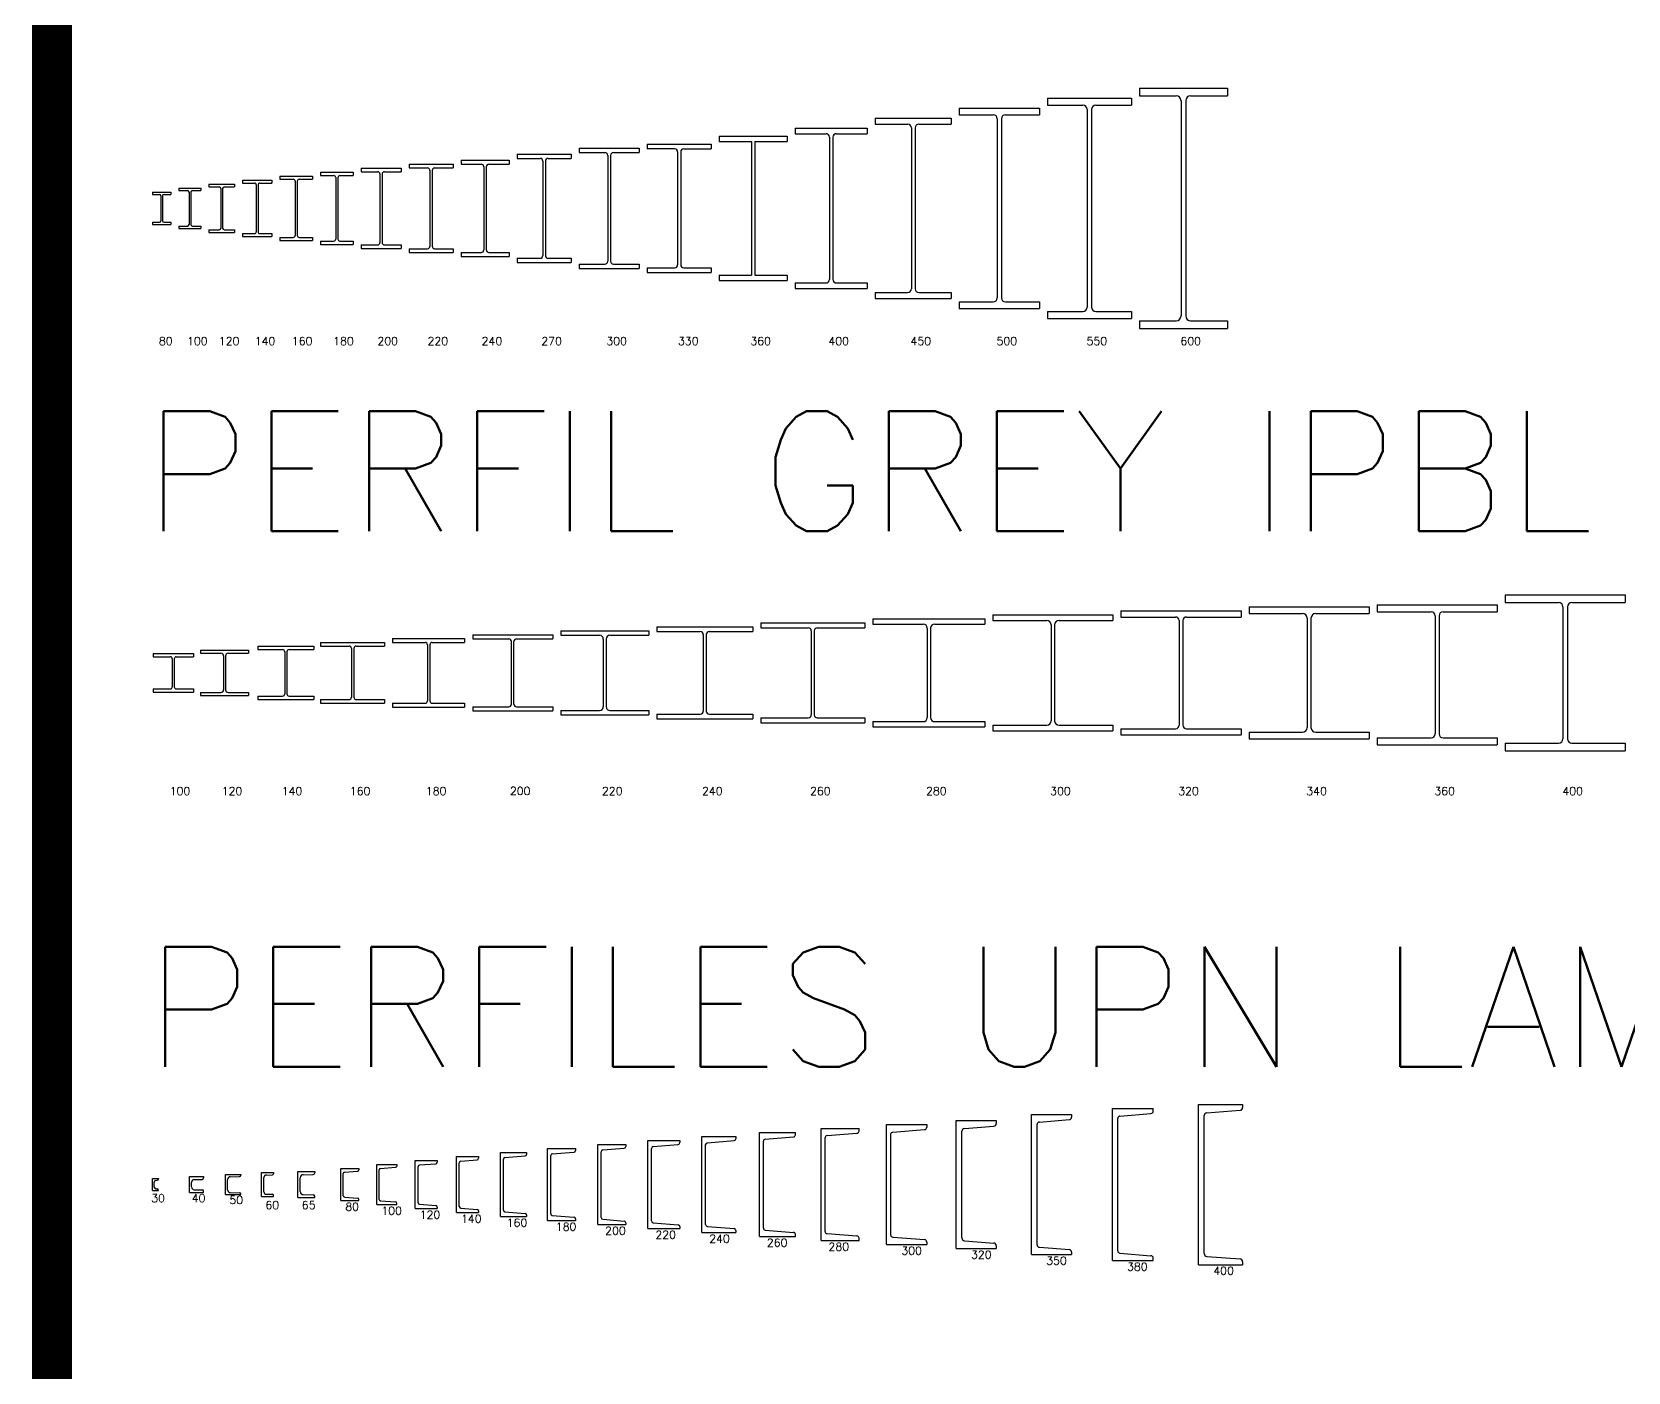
# Model space of a CAD drawing. Header units: metres. Extents: x 177 to 477, y -228 to -48.
# Drawn here: x 449.461 to 453.449, y -64.402 to -61.053 of the extents above; entities that cross this region are included whole.
import ezdxf

# ---------------------------------------------------------------- set-up
doc = ezdxf.new("R2010")
doc.units = ezdxf.units.M
doc.linetypes.add('HIDDEN2', pattern=[0.1875, 0.125, -0.0625])
doc.layers.add('ES-Perfil 01', color=3, linetype='Continuous')
doc.layers.add('LEYENDAS', color=160, linetype='Continuous')
doc.styles.get("Standard").update_dxf_attribs({"font": 'romans.shx'})

# ---------------------------------------------------------------- blocks, each defined once
blk = doc.blocks.new('UPN80')
at = {"layer": 'ES-Perfil 01'}
for p, q in [((0, 0), (0, 0.08)), ((0, 0.08), (0.045, 0.08)), ((0.045, 0.08), (0.045, 0.0767)), ((0.006, 0.0122), (0.006, 0.0678)), ((0.0089, 0.0709), (0.0421, 0.0736)), ((0, 0), (0.045, 0)), ((0.0089, 0.0091), (0.0421, 0.0064)), ((0.045, 0), (0.045, 0.0033))]:
    blk.add_line(p, q, dxfattribs=at)
for centre, start, end in [((0.0091, 0.0678), 94.5739, 180), ((0.0419, 0.0767), 274.5739, 0), ((0.0091, 0.0122), 180, 265.4261), ((0.0419, 0.0033), 0, 85.4261)]:
    blk.add_arc(centre, 0.0031, start, end, dxfattribs=at)
blk = doc.blocks.new('UPN100')
at = {"layer": 'ES-Perfil 01'}
for p, q in [((-0.025, 0), (-0.025, 0.1)), ((-0.025, 0.1), (0.025, 0.1)), ((-0.019, 0.013), (-0.019, 0.087)), ((-0.016, 0.0902), (0.022, 0.0933)), ((0.025, 0.1), (0.025, 0.0965)), ((-0.025, 0), (0.025, 0)), ((-0.016, 0.0098), (0.022, 0.0067)), ((0.025, 0), (0.025, 0.0035))]:
    blk.add_line(p, q, dxfattribs=at)
for centre, start, end in [((-0.0158, 0.087), 94.5739, 180), ((0.0218, 0.0965), 274.5739, 0), ((-0.0158, 0.013), 180, 265.4261), ((0.0218, 0.0035), 0, 85.4261)]:
    blk.add_arc(centre, 0.00325, start, end, dxfattribs=at)
blk = doc.blocks.new('UPN120')
at = {"layer": 'ES-Perfil 01'}
for p, q in [((-0.0275, 0), (-0.0275, 0.12)), ((-0.0275, 0.12), (0.0275, 0.12)), ((0.0275, 0.12), (0.0275, 0.116)), ((-0.0205, 0.0146), (-0.0205, 0.1054)), ((-0.0171, 0.1091), (0.0241, 0.1124)), ((-0.0275, 0), (0.0275, 0)), ((-0.0171, 0.0109), (0.0241, 0.0076)), ((0.0275, 0.004), (0.0275, 0))]:
    blk.add_line(p, q, dxfattribs=at)
for centre, start, end in [((-0.0168, 0.1054), 94.5739, 180), ((0.0238, 0.116), 274.5739, 360), ((-0.0168, 0.0146), 180, 265.4261), ((0.0238, 0.004), 0, 85.4261)]:
    blk.add_arc(centre, 0.00367, start, end, dxfattribs=at)
blk = doc.blocks.new('UPN140')
at = {"layer": 'ES-Perfil 01'}
for p, q in [((-0.0275, 0), (-0.0275, 0.14)), ((-0.0275, 0.14), (0.0275, 0.14)), ((-0.0205, 0.0152), (-0.0205, 0.1248)), ((-0.0169, 0.1286), (0.0239, 0.1319)), ((0.0275, 0.14), (0.0275, 0.1358)), ((-0.0275, 0), (0.0275, 0)), ((-0.0169, 0.0114), (0.0239, 0.0081)), ((0.0275, 0.0042), (0.0275, 0))]:
    blk.add_line(p, q, dxfattribs=at)
for centre, start, end in [((-0.0166, 0.1248), 94.5739, 180), ((0.0236, 0.1358), 274.5739, 360), ((-0.0166, 0.0152), 180, 265.4261), ((0.0236, 0.0042), 0, 85.4261)]:
    blk.add_arc(centre, 0.0039, start, end, dxfattribs=at)
blk = doc.blocks.new('UPN160')
at = {"layer": 'ES-Perfil 01'}
for p, q in [((-0.0325, 0), (-0.0325, 0.16)), ((-0.0325, 0.16), (0.0325, 0.16)), ((0.0325, 0.16), (0.0325, 0.1557)), ((-0.025, 0.0162), (-0.025, 0.1438)), ((-0.0213, 0.1478), (0.0288, 0.1518)), ((-0.0325, 0), (0.0325, 0)), ((-0.0213, 0.0122), (0.0288, 0.0082)), ((0.0325, 0.0043), (0.0325, 0))]:
    blk.add_line(p, q, dxfattribs=at)
for centre, start, end in [((-0.021, 0.1438), 94.5739, 180), ((0.0285, 0.1557), 274.5739, 0), ((-0.021, 0.0162), 180, 265.4261), ((0.0285, 0.0043), 0, 85.4261)]:
    blk.add_arc(centre, 0.00397, start, end, dxfattribs=at)
blk = doc.blocks.new('UPN180')
at = {"layer": 'ES-Perfil 01'}
for p, q in [((0, 0), (0, 0.18)), ((0, 0.18), (0.07, 0.18)), ((0.008, 0.017), (0.008, 0.163)), ((0.0118, 0.1671), (0.0662, 0.1715)), ((0.07, 0.18), (0.07, 0.1756)), ((0, 0), (0.07, 0)), ((0.0118, 0.0129), (0.0662, 0.0085)), ((0.07, 0.0044), (0.07, 0))]:
    blk.add_line(p, q, dxfattribs=at)
for centre, start, end in [((0.0121, 0.163), 94.5739, 180), ((0.0659, 0.1756), 274.5739, 0), ((0.0121, 0.017), 180, 265.4261), ((0.0659, 0.0044), 0, 85.4261)]:
    blk.add_arc(centre, 0.00412, start, end, dxfattribs=at)
blk = doc.blocks.new('UPN200')
at = {"layer": 'ES-Perfil 01'}
for p, q in [((-0.035, 0), (-0.035, 0.2)), ((-0.035, 0.2), (0.035, 0.2)), ((0.035, 0.2), (0.035, 0.1953)), ((-0.0265, 0.0177), (-0.0265, 0.1823)), ((-0.0225, 0.1867), (0.031, 0.1909)), ((-0.035, 0), (0.035, 0)), ((-0.0225, 0.0133), (0.031, 0.0091)), ((0.035, 0.0047), (0.035, 0))]:
    blk.add_line(p, q, dxfattribs=at)
for centre, start, end in [((-0.0221, 0.1823), 94.5739, 180), ((0.0306, 0.1953), 274.5739, 360), ((-0.0221, 0.0177), 180, 265.4261), ((0.0306, 0.0047), 0, 85.4261)]:
    blk.add_arc(centre, 0.00437, start, end, dxfattribs=at)
blk = doc.blocks.new('UPN220')
at = {"layer": 'ES-Perfil 01'}
for p, q in [((-0.04, 0), (-0.04, 0.22)), ((-0.04, 0.22), (0.04, 0.22)), ((-0.031, 0.0193), (-0.031, 0.2007)), ((-0.0267, 0.2053), (0.0357, 0.2103)), ((0.04, 0.22), (0.04, 0.215)), ((-0.04, 0), (0.04, 0)), ((-0.0267, 0.0147), (0.0357, 0.0097)), ((0.04, 0.005), (0.04, 0))]:
    blk.add_line(p, q, dxfattribs=at)
for centre, start, end in [((-0.0263, 0.2007), 94.5739, 180), ((0.0353, 0.215), 274.5739, 0), ((-0.0263, 0.0193), 180, 265.4261), ((0.0353, 0.005), 0, 85.4261)]:
    blk.add_arc(centre, 0.00467, start, end, dxfattribs=at)
blk = doc.blocks.new('UPN240')
at = {"layer": 'ES-Perfil 01', "color": 5}
for p, q in [((-0.0425, 0), (-0.0425, 0.24)), ((-0.0425, 0.24), (0.0425, 0.24)), ((0.0425, 0.24), (0.0425, 0.2348)), ((-0.033, 0.0201), (-0.033, 0.2199)), ((-0.0286, 0.2247), (0.0381, 0.23)), ((-0.0425, 0), (0.0425, 0)), ((-0.0286, 0.0153), (0.0381, 0.01)), ((0.0425, 0.0052), (0.0425, 0))]:
    blk.add_line(p, q, dxfattribs=at)
for centre, start, end in [((-0.0282, 0.2199), 94.5739, 180), ((0.0377, 0.2348), 274.5739, 0), ((-0.0282, 0.0201), 180, 265.4261), ((0.0377, 0.0052), 0, 85.4261)]:
    blk.add_arc(centre, 0.00482, start, end, dxfattribs=at)
blk = doc.blocks.new('UPN260')
at = {"layer": 'ES-Perfil 01'}
for p, q in [((-0.045, 0), (-0.045, 0.26)), ((-0.045, 0.26), (0.045, 0.26)), ((-0.0302, 0.2435), (0.0402, 0.2492)), ((0.045, 0.2544), (0.045, 0.26)), ((-0.035, 0.0217), (-0.035, 0.2383)), ((-0.045, 0), (0.045, 0)), ((-0.0302, 0.0165), (0.0402, 0.0108)), ((0.045, 0), (0.045, 0.0056))]:
    blk.add_line(p, q, dxfattribs=at)
for centre, start, end in [((-0.0298, 0.2383), 94.5739, 180), ((0.0398, 0.2544), 274.5739, 360), ((-0.0298, 0.0217), 180, 265.4261), ((0.0398, 0.0056), 0, 85.4261)]:
    blk.add_arc(centre, 0.00522, start, end, dxfattribs=at)
blk = doc.blocks.new('UPN280')
at = {"layer": 'ES-Perfil 01'}
for p, q in [((-0.0475, 0), (-0.0475, 0.28)), ((-0.0475, 0.28), (0.0475, 0.28)), ((0.0475, 0.2739), (0.0475, 0.28)), ((-0.0375, 0.0232), (-0.0375, 0.2568)), ((-0.0323, 0.2624), (0.0423, 0.2683)), ((-0.0475, 0), (0.0475, 0)), ((-0.0323, 0.0176), (0.0423, 0.0117)), ((0.0475, 0), (0.0475, 0.0061))]:
    blk.add_line(p, q, dxfattribs=at)
for centre, start, end in [((-0.0319, 0.2568), 94.5739, 180), ((0.0419, 0.2739), 274.5739, 0), ((-0.0319, 0.0232), 180, 265.4261), ((0.0419, 0.0061), 360, 85.4261)]:
    blk.add_arc(centre, 0.00562, start, end, dxfattribs=at)
blk = doc.blocks.new('UPN300')
at = {"layer": 'ES-Perfil 01'}
for p, q in [((-0.05, 0), (-0.05, 0.3)), ((-0.05, 0.3), (0.05, 0.3)), ((-0.0345, 0.2812), (0.0445, 0.2875)), ((0.05, 0.3), (0.05, 0.2935)), ((-0.04, 0.0248), (-0.04, 0.2752)), ((-0.05, 0), (0.05, 0)), ((-0.0345, 0.0188), (0.0445, 0.0125)), ((0.05, 0.0065), (0.05, 0))]:
    blk.add_line(p, q, dxfattribs=at)
for centre, start, end in [((-0.034, 0.2752), 94.5739, 180), ((0.044, 0.2935), 274.5739, 0), ((-0.034, 0.0248), 180, 265.4261), ((0.044, 0.0065), 360, 85.4261)]:
    blk.add_arc(centre, 0.00603, start, end, dxfattribs=at)
blk = doc.blocks.new('UPN320')
at = {"layer": 'ES-Perfil 01'}
for p, q in [((-0.05, 0), (-0.05, 0.32)), ((-0.05, 0.32), (0.05, 0.32)), ((0.05, 0.32), (0.05, 0.3127)), ((-0.036, 0.0267), (-0.036, 0.2933)), ((-0.0298, 0.3001), (0.0438, 0.3059)), ((-0.05, 0), (0.05, 0)), ((-0.0298, 0.0199), (0.0438, 0.0141)), ((0.05, 0.0073), (0.05, 0))]:
    blk.add_line(p, q, dxfattribs=at)
for centre, start, end in [((-0.0292, 0.2933), 94.5739, 180), ((0.0432, 0.3127), 274.5739, 0), ((-0.0292, 0.0267), 180, 265.4261), ((0.0432, 0.0073), 0, 85.4261)]:
    blk.add_arc(centre, 0.00678, start, end, dxfattribs=at)
blk = doc.blocks.new('UPN350')
at = {"layer": 'ES-Perfil 01'}
for p, q in [((-0.05, 0), (-0.05, 0.35)), ((-0.05, 0.35), (0.05, 0.35)), ((-0.036, 0.0245), (-0.036, 0.3255)), ((-0.0305, 0.3315), (0.0445, 0.3375)), ((0.05, 0.35), (0.05, 0.3435)), ((-0.05, 0), (0.05, 0)), ((-0.0305, 0.0185), (0.0445, 0.0125)), ((0.05, 0.0065), (0.05, 0))]:
    blk.add_line(p, q, dxfattribs=at)
for centre, start, end in [((-0.03, 0.3255), 94.5739, 180), ((0.044, 0.3435), 274.5739, 360), ((-0.03, 0.0245), 180, 265.4261), ((0.044, 0.0065), 0, 85.4261)]:
    blk.add_arc(centre, 0.00603, start, end, dxfattribs=at)
blk = doc.blocks.new('UPN380')
at = {"layer": 'ES-Perfil 01'}
for p, q in [((-0.051, 0), (-0.051, 0.38)), ((-0.051, 0.38), (0.051, 0.38)), ((-0.032, 0.3614), (0.0455, 0.3676)), ((0.051, 0.3736), (0.051, 0.38)), ((-0.0375, 0.0246), (-0.0375, 0.3554)), ((-0.051, 0), (0.051, 0)), ((-0.032, 0.0186), (0.0455, 0.0124)), ((0.051, 0), (0.051, 0.0064))]:
    blk.add_line(p, q, dxfattribs=at)
for centre, start, end in [((-0.0315, 0.3554), 94.5739, 180), ((0.045, 0.3736), 274.5739, 360), ((-0.0315, 0.0246), 180, 265.4261), ((0.045, 0.0064), 0, 85.4261)]:
    blk.add_arc(centre, 0.00599, start, end, dxfattribs=at)
blk = doc.blocks.new('IPE80')
at = {"layer": 'ES-Perfil 01'}
for p, q in [((-0.023, 0.08), (0.023, 0.08)), ((-0.023, 0.08), (-0.023, 0.0748)), ((0.023, 0.08), (0.023, 0.0748)), ((-0.023, 0.0748), (-0.0057, 0.0748)), ((-0.0019, 0.071), (-0.0019, 0.009)), ((0.0019, 0.071), (0.0019, 0.009)), ((0.0057, 0.0748), (0.023, 0.0748)), ((-0.023, 0.0052), (-0.0057, 0.0052)), ((-0.023, 0.0052), (-0.023, 0)), ((-0.023, 0), (0.023, 0)), ((0.0057, 0.0052), (0.023, 0.0052)), ((0.023, 0.0052), (0.023, 0))]:
    blk.add_line(p, q, dxfattribs=at)
for centre, start, end in [((-0.0057, 0.071), 0, 90), ((0.0057, 0.071), 90, 180), ((-0.0057, 0.009), 270, 0), ((0.0057, 0.009), 180, 270)]:
    blk.add_arc(centre, 0.0038, start, end, dxfattribs=at)
blk = doc.blocks.new('IPE100')
at = {"layer": 'ES-Perfil 01'}
for p, q in [((-0.0275, 0.1), (0.0275, 0.1)), ((-0.0275, 0.1), (-0.0275, 0.0943)), ((-0.0275, 0.0943), (-0.00615, 0.0943)), ((-0.00205, 0.0902), (-0.00205, 0.0098)), ((0.00205, 0.0902), (0.00205, 0.0098)), ((0.00615, 0.0943), (0.0275, 0.0943)), ((0.0275, 0.1), (0.0275, 0.0943)), ((-0.0275, 0.0057), (-0.00615, 0.0057)), ((-0.0275, 0.0057), (-0.0275, 0)), ((-0.0275, 0), (0.0275, 0)), ((0.00615, 0.0057), (0.0275, 0.0057)), ((0.0275, 0.0057), (0.0275, 0))]:
    blk.add_line(p, q, dxfattribs=at)
for centre, start, end in [((-0.00615, 0.0902), 0, 90), ((0.00615, 0.0902), 90, 180), ((-0.00615, 0.0098), 270, 0), ((0.00615, 0.0098), 180, 270)]:
    blk.add_arc(centre, 0.0041, start, end, dxfattribs=at)
blk = doc.blocks.new('IPE120')
at = {"layer": 'ES-Perfil 01'}
for p, q in [((-0.032, 0.12), (0.032, 0.12)), ((-0.032, 0.12), (-0.032, 0.1137)), ((0.032, 0.12), (0.032, 0.1137)), ((-0.032, 0.1137), (-0.0066, 0.1137)), ((-0.0022, 0.1093), (-0.0022, 0.0107)), ((0.0022, 0.1093), (0.0022, 0.0107)), ((0.0066, 0.1137), (0.032, 0.1137)), ((-0.032, 0.0063), (-0.0066, 0.0063)), ((-0.032, 0.0063), (-0.032, 0)), ((-0.032, 0), (0.032, 0)), ((0.0066, 0.0063), (0.032, 0.0063)), ((0.032, 0.0063), (0.032, 0))]:
    blk.add_line(p, q, dxfattribs=at)
for centre, start, end in [((-0.0066, 0.1093), 0, 90), ((0.0066, 0.1093), 90, 180), ((-0.0066, 0.0107), 270, 0), ((0.0066, 0.0107), 180, 270)]:
    blk.add_arc(centre, 0.0044, start, end, dxfattribs=at)
blk = doc.blocks.new('IPE140')
at = {"layer": 'ES-Perfil 01'}
for p, q in [((-0.0365, 0.14), (0.0365, 0.14)), ((-0.0365, 0.14), (-0.0365, 0.1331)), ((-0.0365, 0.1331), (-0.00705, 0.1331)), ((-0.00235, 0.1284), (-0.00235, 0.0116)), ((0.00235, 0.1284), (0.00235, 0.0116)), ((0.00705, 0.1331), (0.0365, 0.1331)), ((0.0365, 0.14), (0.0365, 0.1331)), ((-0.0365, 0.0069), (-0.00705, 0.0069)), ((-0.0365, 0.0069), (-0.0365, 0)), ((-0.0365, 0), (0.0365, 0)), ((0.00705, 0.0069), (0.0365, 0.0069)), ((0.0365, 0.0069), (0.0365, 0))]:
    blk.add_line(p, q, dxfattribs=at)
for centre, start, end in [((-0.00705, 0.1284), 0, 90), ((0.00705, 0.1284), 90, 180), ((-0.00705, 0.0116), 270, 0), ((0.00705, 0.0116), 180, 270)]:
    blk.add_arc(centre, 0.0047, start, end, dxfattribs=at)
blk = doc.blocks.new('IPE160')
at = {"layer": 'ES-Perfil 01'}
for p, q in [((-0.041, 0.16), (0.041, 0.16)), ((-0.041, 0.16), (-0.041, 0.1526)), ((0.041, 0.16), (0.041, 0.1526)), ((-0.041, 0.1526), (-0.0075, 0.1526)), ((-0.0025, 0.1476), (-0.0025, 0.0124)), ((0.0025, 0.1476), (0.0025, 0.0124)), ((0.0075, 0.1526), (0.041, 0.1526)), ((-0.041, 0.0074), (-0.0075, 0.0074)), ((-0.041, 0.0074), (-0.041, 0)), ((-0.041, 0), (0.041, 0)), ((0.0075, 0.0074), (0.041, 0.0074)), ((0.041, 0.0074), (0.041, 0))]:
    blk.add_line(p, q, dxfattribs=at)
for centre, start, end in [((-0.0075, 0.1476), 0, 90), ((0.0075, 0.1476), 90, 180), ((-0.0075, 0.0124), 270, 0), ((0.0075, 0.0124), 180, 270)]:
    blk.add_arc(centre, 0.005, start, end, dxfattribs=at)
blk = doc.blocks.new('IPE180')
at = {"layer": 'ES-Perfil 01'}
for p, q in [((-0.0405, 0.18), (0.0405, 0.18)), ((-0.0405, 0.18), (-0.0405, 0.172)), ((-0.0405, 0.172), (-0.00795, 0.172)), ((-0.00265, 0.1667), (-0.00265, 0.0133)), ((0.00265, 0.1667), (0.00265, 0.0133)), ((0.00795, 0.172), (0.0405, 0.172)), ((0.0405, 0.18), (0.0405, 0.172)), ((-0.0405, 0.008), (-0.00795, 0.008)), ((-0.0405, 0.008), (-0.0405, 0)), ((-0.0405, 0), (0.0405, 0)), ((0.00795, 0.008), (0.0405, 0.008)), ((0.0405, 0.008), (0.0405, 0))]:
    blk.add_line(p, q, dxfattribs=at)
for centre, start, end in [((-0.00795, 0.1667), 0, 90), ((0.00795, 0.1667), 90, 180), ((-0.00795, 0.0133), 270, 0), ((0.00795, 0.0133), 180, 270)]:
    blk.add_arc(centre, 0.0053, start, end, dxfattribs=at)
blk = doc.blocks.new('IPE200')
at = {"layer": 'ES-Perfil 01'}
for p, q in [((-0.05, 0.2), (0.05, 0.2)), ((-0.05, 0.2), (-0.05, 0.1915)), ((0.05, 0.2), (0.05, 0.1915)), ((-0.05, 0.1915), (-0.0084, 0.1915)), ((-0.0028, 0.1859), (-0.0028, 0.0141)), ((0.0028, 0.1859), (0.0028, 0.0141)), ((0.0084, 0.1915), (0.05, 0.1915)), ((-0.05, 0.0085), (-0.0084, 0.0085)), ((-0.05, 0.0085), (-0.05, 0)), ((-0.05, 0), (0.05, 0)), ((0.0084, 0.0085), (0.05, 0.0085)), ((0.05, 0.0085), (0.05, 0))]:
    blk.add_line(p, q, dxfattribs=at)
for centre, start, end in [((-0.0084, 0.1859), 0, 90), ((0.0084, 0.1859), 90, 180), ((-0.0084, 0.0141), 270, 0), ((0.0084, 0.0141), 180, 270)]:
    blk.add_arc(centre, 0.0056, start, end, dxfattribs=at)
blk = doc.blocks.new('IPE220')
at = {"layer": 'ES-Perfil 01'}
for p, q in [((-0.055, 0.22), (0.055, 0.22)), ((-0.055, 0.22), (-0.055, 0.2108)), ((-0.055, 0.2108), (-0.00885, 0.2108)), ((-0.00295, 0.2049), (-0.00295, 0.0151)), ((0.00295, 0.2049), (0.00295, 0.0151)), ((0.00885, 0.2108), (0.055, 0.2108)), ((0.055, 0.22), (0.055, 0.2108)), ((-0.055, 0.0092), (-0.00885, 0.0092)), ((-0.055, 0.0092), (-0.055, 0)), ((-0.055, 0), (0.055, 0)), ((0.00885, 0.0092), (0.055, 0.0092)), ((0.055, 0.0092), (0.055, 0))]:
    blk.add_line(p, q, dxfattribs=at)
for centre, start, end in [((-0.00885, 0.2049), 0, 90), ((0.00885, 0.2049), 90, 180), ((-0.00885, 0.0151), 270, 0), ((0.00885, 0.0151), 180, 270)]:
    blk.add_arc(centre, 0.0059, start, end, dxfattribs=at)
blk = doc.blocks.new('IPE240')
at = {"layer": 'ES-Perfil 01'}
for p, q in [((-0.06, 0.24), (0.06, 0.24)), ((-0.06, 0.24), (-0.06, 0.2302)), ((0.06, 0.24), (0.06, 0.2302)), ((-0.06, 0.2302), (-0.0093, 0.2302)), ((-0.0031, 0.224), (-0.0031, 0.016)), ((0.0031, 0.224), (0.0031, 0.016)), ((0.0093, 0.2302), (0.06, 0.2302)), ((-0.06, 0.0098), (-0.0093, 0.0098)), ((-0.06, 0.0098), (-0.06, 0)), ((-0.06, 0), (0.06, 0)), ((0.0093, 0.0098), (0.06, 0.0098)), ((0.06, 0.0098), (0.06, 0))]:
    blk.add_line(p, q, dxfattribs=at)
for centre, start, end in [((-0.0093, 0.224), 360, 90), ((0.0093, 0.224), 90, 180), ((-0.0093, 0.016), 270, 360), ((0.0093, 0.016), 180, 270)]:
    blk.add_arc(centre, 0.0062, start, end, dxfattribs=at)
blk = doc.blocks.new('IPE270')
at = {"layer": 'ES-Perfil 01'}
for p, q in [((-0.0675, 0.27), (0.0675, 0.27)), ((-0.0675, 0.27), (-0.0675, 0.2598)), ((-0.0675, 0.2598), (-0.0099, 0.2598)), ((-0.0033, 0.2532), (-0.0033, 0.0168)), ((0.0033, 0.2532), (0.0033, 0.0168)), ((0.0099, 0.2598), (0.0675, 0.2598)), ((0.0675, 0.27), (0.0675, 0.2598)), ((-0.0675, 0.0102), (-0.0099, 0.0102)), ((-0.0675, 0.0102), (-0.0675, 0)), ((-0.0675, 0), (0.0675, 0)), ((0.0099, 0.0102), (0.0675, 0.0102)), ((0.0675, 0.0102), (0.0675, 0))]:
    blk.add_line(p, q, dxfattribs=at)
for centre, start, end in [((-0.0099, 0.2532), 0, 90), ((0.0099, 0.2532), 90, 180), ((-0.0099, 0.0168), 270, 0), ((0.0099, 0.0168), 180, 270)]:
    blk.add_arc(centre, 0.0066, start, end, dxfattribs=at)
blk = doc.blocks.new('IPE300')
at = {"layer": 'ES-Perfil 01'}
for p, q in [((-0.075, 0.3), (0.075, 0.3)), ((-0.075, 0.3), (-0.075, 0.2893)), ((-0.075, 0.2893), (-0.01065, 0.2893)), ((-0.00355, 0.2822), (-0.00355, 0.0178)), ((0.00355, 0.2822), (0.00355, 0.0178)), ((0.01065, 0.2893), (0.075, 0.2893)), ((0.075, 0.3), (0.075, 0.2893)), ((-0.075, 0.0107), (-0.01065, 0.0107)), ((-0.075, 0.0107), (-0.075, 0)), ((-0.075, 0), (0.075, 0)), ((0.01065, 0.0107), (0.075, 0.0107)), ((0.075, 0.0107), (0.075, 0))]:
    blk.add_line(p, q, dxfattribs=at)
for centre, start, end in [((-0.01065, 0.2822), 0, 90), ((0.01065, 0.2822), 90, 180), ((-0.01065, 0.0178), 270, 0), ((0.01065, 0.0178), 180, 270)]:
    blk.add_arc(centre, 0.0071, start, end, dxfattribs=at)
blk = doc.blocks.new('IPE330')
at = {"layer": 'ES-Perfil 01'}
for p, q in [((-0.08, 0.32), (0.08, 0.32)), ((-0.08, 0.32), (-0.08, 0.3085)), ((0.08, 0.32), (0.08, 0.3085)), ((-0.01125, 0.3085), (-0.08, 0.3085)), ((-0.00375, 0.301), (-0.00375, 0.019)), ((0.00375, 0.301), (0.00375, 0.019)), ((0.01125, 0.3085), (0.08, 0.3085)), ((-0.08, 0.0115), (-0.01125, 0.0115)), ((-0.08, 0.0115), (-0.08, 0)), ((-0.08, 0), (0.08, 0)), ((0.01125, 0.0115), (0.08, 0.0115)), ((0.08, 0.0115), (0.08, 0))]:
    blk.add_line(p, q, dxfattribs=at)
for centre, start, end in [((-0.01125, 0.301), 0, 90), ((0.01125, 0.301), 90, 180), ((-0.01125, 0.019), 270, 0), ((0.01125, 0.019), 180, 270)]:
    blk.add_arc(centre, 0.0075, start, end, dxfattribs=at)
blk = doc.blocks.new('IPE360')
at = {"layer": 'ES-Perfil 01'}
for p, q in [((-0.092, 0.36), (0.078, 0.36)), ((-0.092, 0.36), (-0.092, 0.3473)), ((0.078, 0.36), (0.078, 0.3473)), ((-0.092, 0.3473), (-0.011, 0.3473)), ((-0.011, 0.3473), (-0.011, 0.0127)), ((-0.003, 0.3473), (0.078, 0.3473)), ((-0.003, 0.3473), (-0.003, 0.0127)), ((-0.092, 0.0127), (-0.011, 0.0127)), ((-0.092, 0.0127), (-0.092, 0)), ((-0.092, 0), (0.078, 0)), ((-0.003, 0.0127), (0.078, 0.0127)), ((0.078, 0.0127), (0.078, 0))]:
    blk.add_line(p, q, dxfattribs=at)
blk = doc.blocks.new('IPE400')
at = {"layer": 'ES-Perfil 01'}
for p, q in [((-0.09, 0.4), (0.09, 0.4)), ((-0.09, 0.4), (-0.09, 0.3865)), ((0.09, 0.4), (0.09, 0.3865)), ((-0.09, 0.3865), (-0.0129, 0.3865)), ((-0.0043, 0.3779), (-0.0043, 0.0221)), ((0.0043, 0.3779), (0.0043, 0.0221)), ((0.0129, 0.3865), (0.09, 0.3865)), ((-0.09, 0.0135), (-0.0129, 0.0135)), ((-0.09, 0.0135), (-0.09, 0)), ((-0.09, 0), (0.09, 0)), ((0.0129, 0.0135), (0.09, 0.0135)), ((0.09, 0.0135), (0.09, 0))]:
    blk.add_line(p, q, dxfattribs=at)
for centre, start, end in [((-0.0129, 0.3779), 0, 90), ((0.0129, 0.3779), 90, 180), ((-0.0129, 0.0221), 270, 0), ((0.0129, 0.0221), 180, 270)]:
    blk.add_arc(centre, 0.0086, start, end, dxfattribs=at)
blk = doc.blocks.new('IPE450')
at = {"layer": 'ES-Perfil 01'}
for p, q in [((-0.095, 0.45), (0.095, 0.45)), ((-0.095, 0.45), (-0.095, 0.4354)), ((0.095, 0.45), (0.095, 0.4354)), ((-0.095, 0.4354), (-0.0141, 0.4354)), ((-0.0047, 0.426), (-0.0047, 0.024)), ((0.0047, 0.426), (0.0047, 0.024)), ((0.0141, 0.4354), (0.095, 0.4354)), ((-0.095, 0.0146), (-0.0141, 0.0146)), ((-0.095, 0.0146), (-0.095, 0)), ((-0.095, 0), (0.095, 0)), ((0.0141, 0.0146), (0.095, 0.0146)), ((0.095, 0.0146), (0.095, 0))]:
    blk.add_line(p, q, dxfattribs=at)
for centre, start, end in [((-0.0141, 0.426), 0, 90), ((0.0141, 0.426), 90, 180), ((-0.0141, 0.024), 270, 0), ((0.0141, 0.024), 180, 270)]:
    blk.add_arc(centre, 0.0094, start, end, dxfattribs=at)
blk = doc.blocks.new('IPE500')
at = {"layer": 'ES-Perfil 01'}
for p, q in [((-0.1, 0.5), (0.1, 0.5)), ((-0.1, 0.5), (-0.1, 0.484)), ((-0.1, 0.484), (-0.0153, 0.484)), ((0.0153, 0.484), (0.1, 0.484)), ((0.1, 0.5), (0.1, 0.484)), ((-0.0051, 0.4738), (-0.0051, 0.0262)), ((0.0051, 0.4738), (0.0051, 0.0262)), ((-0.1, 0.016), (-0.0153, 0.016)), ((-0.1, 0.016), (-0.1, 0)), ((-0.1, 0), (0.1, 0)), ((0.0153, 0.016), (0.1, 0.016)), ((0.1, 0.016), (0.1, 0))]:
    blk.add_line(p, q, dxfattribs=at)
for centre, start, end in [((-0.0153, 0.4738), 360, 90), ((0.0153, 0.4738), 90, 180), ((-0.0153, 0.0262), 270, 360), ((0.0153, 0.0262), 180, 270)]:
    blk.add_arc(centre, 0.0102, start, end, dxfattribs=at)
blk = doc.blocks.new('IPE550')
at = {"layer": 'ES-Perfil 01'}
for p, q in [((-0.105, 0.55), (0.105, 0.55)), ((-0.105, 0.55), (-0.105, 0.5328)), ((-0.105, 0.5328), (-0.0165, 0.5328)), ((-0.0055, 0.5218), (-0.0055, 0.0282)), ((0.0055, 0.5218), (0.0055, 0.0282)), ((0.0165, 0.5328), (0.105, 0.5328)), ((0.105, 0.55), (0.105, 0.5328)), ((-0.105, 0.0172), (-0.0165, 0.0172)), ((-0.105, 0.0172), (-0.105, 0)), ((-0.105, 0), (0.105, 0)), ((0.0165, 0.0172), (0.105, 0.0172)), ((0.105, 0.0172), (0.105, 0))]:
    blk.add_line(p, q, dxfattribs=at)
for centre, start, end in [((-0.0165, 0.5218), 0, 90), ((0.0165, 0.5218), 90, 180), ((-0.0165, 0.0282), 270, 0), ((0.0165, 0.0282), 180, 270)]:
    blk.add_arc(centre, 0.011, start, end, dxfattribs=at)
blk = doc.blocks.new('IPE600')
at = {"layer": 'ES-Perfil 01'}
for p, q in [((-0.11, 0.6), (0.11, 0.6)), ((-0.11, 0.6), (-0.11, 0.581)), ((0.11, 0.6), (0.11, 0.581)), ((-0.11, 0.581), (-0.018, 0.581)), ((-0.006, 0.569), (-0.006, 0.031)), ((0.006, 0.569), (0.006, 0.031)), ((0.018, 0.581), (0.11, 0.581)), ((-0.11, 0.019), (-0.018, 0.019)), ((-0.11, 0.019), (-0.11, 0)), ((-0.11, 0), (0.11, 0)), ((0.018, 0.019), (0.11, 0.019)), ((0.11, 0.019), (0.11, 0))]:
    blk.add_line(p, q, dxfattribs=at)
for centre, start, end in [((-0.018, 0.569), 0, 90), ((0.018, 0.569), 90, 180), ((-0.018, 0.031), 270, 0), ((0.018, 0.031), 180, 270)]:
    blk.add_arc(centre, 0.012, start, end, dxfattribs=at)
blk = doc.blocks.new('IPBL100')
at = {"layer": 'ES-Perfil 01'}
for p, q in [((-0.048, 0.098), (0.052, 0.098)), ((-0.048, 0.098), (-0.048, 0.09)), ((-0.048, 0.09), (-0.0055, 0.09)), ((-0.0005, 0.085), (-0.0005, 0.015)), ((0.0045, 0.085), (0.0045, 0.015)), ((0.0095, 0.09), (0.052, 0.09)), ((0.052, 0.098), (0.052, 0.09)), ((-0.048, 0.01), (-0.0055, 0.01)), ((-0.048, 0.01), (-0.048, 0.002)), ((-0.048, 0.002), (0.052, 0.002)), ((0.0095, 0.01), (0.052, 0.01)), ((0.052, 0.01), (0.052, 0.002))]:
    blk.add_line(p, q, dxfattribs=at)
for centre, start, end in [((-0.0055, 0.085), 0, 90), ((0.0095, 0.085), 90, 180), ((-0.0055, 0.015), 270, 0), ((0.0095, 0.015), 180, 270)]:
    blk.add_arc(centre, 0.005, start, end, dxfattribs=at)
blk = doc.blocks.new('IPBL120')
at = {"layer": 'ES-Perfil 01'}
for p, q in [((-0.06, 0.117), (0.06, 0.117)), ((-0.06, 0.117), (-0.06, 0.109)), ((-0.06, 0.109), (-0.009, 0.109)), ((-0.0025, 0.1025), (-0.0025, 0.0175)), ((0.0025, 0.1025), (0.0025, 0.0175)), ((0.009, 0.109), (0.06, 0.109)), ((0.06, 0.117), (0.06, 0.109)), ((-0.06, 0.011), (-0.009, 0.011)), ((-0.06, 0.011), (-0.06, 0.003)), ((-0.06, 0.003), (0.06, 0.003)), ((0.009, 0.011), (0.06, 0.011)), ((0.06, 0.011), (0.06, 0.003))]:
    blk.add_line(p, q, dxfattribs=at)
for centre, start, end in [((-0.009, 0.1025), 0, 90), ((0.009, 0.1025), 90, 180), ((-0.009, 0.0175), 270, 0), ((0.009, 0.0175), 180, 270)]:
    blk.add_arc(centre, 0.0065, start, end, dxfattribs=at)
blk = doc.blocks.new('IPBL140')
at = {"layer": 'ES-Perfil 01'}
for p, q in [((-0.07, 0.1365), (0.07, 0.1365)), ((-0.07, 0.1365), (-0.07, 0.128)), ((-0.07, 0.128), (-0.0086, 0.128)), ((-0.0031, 0.1225), (-0.0031, 0.0175)), ((0.0024, 0.1225), (0.0024, 0.0175)), ((0.0079, 0.128), (0.07, 0.128)), ((0.07, 0.1365), (0.07, 0.128)), ((-0.07, 0.012), (-0.0086, 0.012)), ((-0.07, 0.012), (-0.07, 0.0035)), ((-0.07, 0.0035), (0.07, 0.0035)), ((0.0079, 0.012), (0.07, 0.012)), ((0.07, 0.012), (0.07, 0.0035))]:
    blk.add_line(p, q, dxfattribs=at)
for centre, start, end in [((-0.0086, 0.1225), 360, 90), ((0.0079, 0.1225), 90, 180), ((-0.0086, 0.0175), 270, 360), ((0.0079, 0.0175), 180, 270)]:
    blk.add_arc(centre, 0.0055, start, end, dxfattribs=at)
blk = doc.blocks.new('IPBL160')
at = {"layer": 'ES-Perfil 01'}
for p, q in [((-0.08, 0.156), (0.08, 0.156)), ((-0.08, 0.156), (-0.08, 0.147)), ((-0.08, 0.147), (-0.009, 0.147)), ((-0.003, 0.141), (-0.003, 0.019)), ((0.003, 0.141), (0.003, 0.019)), ((0.009, 0.147), (0.08, 0.147)), ((0.08, 0.156), (0.08, 0.147)), ((-0.08, 0.013), (-0.009, 0.013)), ((-0.08, 0.013), (-0.08, 0.004)), ((-0.08, 0.004), (0.08, 0.004)), ((0.009, 0.013), (0.08, 0.013)), ((0.08, 0.013), (0.08, 0.004))]:
    blk.add_line(p, q, dxfattribs=at)
for centre, start, end in [((-0.009, 0.141), 360, 90), ((0.009, 0.141), 90, 180), ((-0.009, 0.019), 270, 360), ((0.009, 0.019), 180, 270)]:
    blk.add_arc(centre, 0.006, start, end, dxfattribs=at)
blk = doc.blocks.new('IPBL180')
at = {"layer": 'ES-Perfil 01'}
for p, q in [((-0.09, 0.1755), (0.09, 0.1755)), ((-0.09, 0.1755), (-0.09, 0.166)), ((-0.09, 0.166), (-0.009, 0.166)), ((-0.003, 0.16), (-0.003, 0.02)), ((0.003, 0.16), (0.003, 0.02)), ((0.009, 0.166), (0.09, 0.166)), ((0.09, 0.1755), (0.09, 0.166)), ((-0.09, 0.014), (-0.009, 0.014)), ((-0.09, 0.014), (-0.09, 0.0045)), ((-0.09, 0.0045), (0.09, 0.0045)), ((0.009, 0.014), (0.09, 0.014)), ((0.09, 0.014), (0.09, 0.0045))]:
    blk.add_line(p, q, dxfattribs=at)
for centre, start, end in [((-0.009, 0.16), 0, 90), ((0.009, 0.16), 90, 180), ((-0.009, 0.02), 270, 0), ((0.009, 0.02), 180, 270)]:
    blk.add_arc(centre, 0.006, start, end, dxfattribs=at)
blk = doc.blocks.new('IPBL200')
at = {"layer": 'ES-Perfil 01'}
for p, q in [((-0.1, 0.19), (0.1, 0.19)), ((-0.1, 0.19), (-0.1, 0.18)), ((-0.1, 0.18), (-0.00975, 0.18)), ((-0.00325, 0.0165), (-0.00325, 0.1735)), ((0.00325, 0.0165), (0.00325, 0.1735)), ((0.00975, 0.18), (0.1, 0.18)), ((0.1, 0.19), (0.1, 0.18)), ((-0.1, 0.01), (-0.00975, 0.01)), ((-0.1, 0.01), (-0.1, 0)), ((-0.1, 0), (0.1, 0)), ((0.00975, 0.01), (0.1, 0.01)), ((0.1, 0.01), (0.1, 0))]:
    blk.add_line(p, q, dxfattribs=at)
for centre, start, end in [((-0.00975, 0.1735), 0, 90), ((0.00975, 0.1735), 90, 180), ((-0.00975, 0.0165), 270, 0), ((0.00975, 0.0165), 180, 270)]:
    blk.add_arc(centre, 0.0065, start, end, dxfattribs=at)
blk = doc.blocks.new('IPBL220')
at = {"layer": 'ES-Perfil 01'}
for p, q in [((-0.11, 0.21), (0.11, 0.21)), ((-0.11, 0.21), (-0.11, 0.199)), ((0.11, 0.21), (0.11, 0.199)), ((-0.11, 0.199), (-0.013, 0.199)), ((-0.0035, 0.1895), (-0.0035, 0.0205)), ((0.0035, 0.1895), (0.0035, 0.0205)), ((0.013, 0.199), (0.11, 0.199)), ((-0.11, 0.011), (-0.013, 0.011)), ((-0.11, 0.011), (-0.11, 0)), ((-0.11, 0), (0.11, 0)), ((0.013, 0.011), (0.11, 0.011)), ((0.11, 0.011), (0.11, 0))]:
    blk.add_line(p, q, dxfattribs=at)
for centre, start, end in [((-0.013, 0.1895), 360, 90), ((0.013, 0.1895), 90, 180), ((-0.013, 0.0205), 270, 360), ((0.013, 0.0205), 180, 270)]:
    blk.add_arc(centre, 0.0095, start, end, dxfattribs=at)
blk = doc.blocks.new('IPBL240')
at = {"layer": 'ES-Perfil 01'}
for p, q in [((-0.12, 0.23), (0.12, 0.23)), ((-0.12, 0.23), (-0.12, 0.218)), ((-0.12, 0.218), (-0.01125, 0.218)), ((-0.00375, 0.2105), (-0.00375, 0.0195)), ((0.00375, 0.2105), (0.00375, 0.0195)), ((0.01125, 0.218), (0.12, 0.218)), ((0.12, 0.23), (0.12, 0.218)), ((-0.12, 0.012), (-0.01125, 0.012)), ((-0.12, 0.012), (-0.12, 0)), ((-0.12, 0), (0.12, 0)), ((0.01125, 0.012), (0.12, 0.012)), ((0.12, 0.012), (0.12, 0))]:
    blk.add_line(p, q, dxfattribs=at)
for centre, start, end in [((-0.01125, 0.2105), 0, 90), ((0.01125, 0.2105), 90, 180), ((-0.01125, 0.0195), 270, 0), ((0.01125, 0.0195), 180, 270)]:
    blk.add_arc(centre, 0.0075, start, end, dxfattribs=at)
blk = doc.blocks.new('IPBL260')
at = {"layer": 'ES-Perfil 01'}
for p, q in [((-0.13, 0.25), (0.13, 0.25)), ((-0.13, 0.25), (-0.13, 0.2375)), ((0.13, 0.25), (0.13, 0.2375)), ((-0.13, 0.2375), (-0.01125, 0.2375)), ((-0.00375, 0.23), (-0.00375, 0.02)), ((0.00375, 0.23), (0.00375, 0.02)), ((0.01125, 0.2375), (0.13, 0.2375)), ((-0.13, 0.0125), (-0.01125, 0.0125)), ((-0.13, 0.0125), (-0.13, 0)), ((-0.13, 0), (0.13, 0)), ((0.01125, 0.0125), (0.13, 0.0125)), ((0.13, 0.0125), (0.13, 0))]:
    blk.add_line(p, q, dxfattribs=at)
for centre, start, end in [((-0.01125, 0.23), 0, 90), ((0.01125, 0.23), 90, 180), ((-0.01125, 0.02), 270, 0), ((0.01125, 0.02), 180, 270)]:
    blk.add_arc(centre, 0.0075, start, end, dxfattribs=at)
blk = doc.blocks.new('IPBL280')
at = {"layer": 'ES-Perfil 01'}
for p, q in [((-0.14, 0.27), (0.14, 0.27)), ((-0.14, 0.27), (-0.14, 0.257)), ((-0.14, 0.257), (-0.0145, 0.257)), ((-0.004, 0.2465), (-0.004, 0.0235)), ((0.004, 0.2465), (0.004, 0.0235)), ((0.0145, 0.257), (0.14, 0.257)), ((0.14, 0.27), (0.14, 0.257)), ((-0.14, 0.013), (-0.0145, 0.013)), ((-0.14, 0.013), (-0.14, 0)), ((-0.14, 0), (0.14, 0)), ((0.0145, 0.013), (0.14, 0.013)), ((0.14, 0.013), (0.14, 0))]:
    blk.add_line(p, q, dxfattribs=at)
for centre, start, end in [((-0.0145, 0.2465), 0, 90), ((0.0145, 0.2465), 90, 180), ((-0.0145, 0.0235), 270, 0), ((0.0145, 0.0235), 180, 270)]:
    blk.add_arc(centre, 0.0105, start, end, dxfattribs=at)
blk = doc.blocks.new('IPBL300')
at = {"layer": 'ES-Perfil 01'}
for p, q in [((-0.15, 0.29), (0.15, 0.29)), ((-0.15, 0.29), (-0.15, 0.276)), ((0.15, 0.29), (0.15, 0.276)), ((-0.15, 0.276), (-0.01525, 0.276)), ((-0.00425, 0.265), (-0.00425, 0.025)), ((0.00425, 0.265), (0.00425, 0.025)), ((0.01525, 0.276), (0.15, 0.276)), ((-0.15, 0.014), (-0.01525, 0.014)), ((-0.15, 0.014), (-0.15, 0)), ((-0.15, 0), (0.15, 0)), ((0.01525, 0.014), (0.15, 0.014)), ((0.15, 0.014), (0.15, 0))]:
    blk.add_line(p, q, dxfattribs=at)
for centre, start, end in [((-0.01525, 0.265), 0, 90), ((0.01525, 0.265), 90, 180), ((-0.01525, 0.025), 270, 0), ((0.01525, 0.025), 180, 270)]:
    blk.add_arc(centre, 0.011, start, end, dxfattribs=at)
blk = doc.blocks.new('IPBL')
at = {"layer": 'ES-Perfil 01'}
for p, q in [((-0.15, 0.31), (0.15, 0.31)), ((-0.15, 0.31), (-0.15, 0.2945)), ((-0.15, 0.2945), (-0.0135, 0.2945)), ((-0.0045, 0.2855), (-0.0045, 0.0245)), ((0.0045, 0.2855), (0.0045, 0.0245)), ((0.0135, 0.2945), (0.15, 0.2945)), ((0.15, 0.31), (0.15, 0.2945)), ((-0.15, 0.0155), (-0.0135, 0.0155)), ((-0.15, 0.0155), (-0.15, 0)), ((-0.15, 0), (0.15, 0)), ((0.0135, 0.0155), (0.15, 0.0155)), ((0.15, 0.0155), (0.15, 0))]:
    blk.add_line(p, q, dxfattribs=at)
for centre, start, end in [((-0.0135, 0.2855), 360, 90), ((0.0135, 0.2855), 90, 180), ((-0.0135, 0.0245), 270, 360), ((0.0135, 0.0245), 180, 270)]:
    blk.add_arc(centre, 0.009, start, end, dxfattribs=at)
blk = doc.blocks.new('IPBL340')
at = {"layer": 'ES-Perfil 01'}
for p, q in [((-0.15, 0.33), (0.15, 0.33)), ((-0.15, 0.33), (-0.15, 0.3135)), ((0.15, 0.33), (0.15, 0.3135)), ((-0.15, 0.3135), (-0.01675, 0.3135)), ((-0.00475, 0.3015), (-0.00475, 0.0285)), ((0.00475, 0.3015), (0.00475, 0.0285)), ((0.01675, 0.3135), (0.15, 0.3135)), ((-0.15, 0.0165), (-0.01675, 0.0165)), ((-0.15, 0.0165), (-0.15, 0)), ((-0.15, 0), (0.15, 0)), ((0.01675, 0.0165), (0.15, 0.0165)), ((0.15, 0.0165), (0.15, 0))]:
    blk.add_line(p, q, dxfattribs=at)
for centre, start, end in [((-0.01675, 0.3015), 0, 90), ((0.01675, 0.3015), 90, 180), ((-0.01675, 0.0285), 270, 0), ((0.01675, 0.0285), 180, 270)]:
    blk.add_arc(centre, 0.012, start, end, dxfattribs=at)
blk = doc.blocks.new('IPBL360')
at = {"layer": 'ES-Perfil 01'}
for p, q in [((-0.15, 0.35), (0.15, 0.35)), ((-0.15, 0.35), (-0.15, 0.3325)), ((-0.15, 0.3325), (-0.015, 0.3325)), ((-0.005, 0.3225), (-0.005, 0.0275)), ((0.005, 0.3225), (0.005, 0.0275)), ((0.015, 0.3325), (0.15, 0.3325)), ((0.15, 0.35), (0.15, 0.3325)), ((-0.15, 0.0175), (-0.015, 0.0175)), ((-0.15, 0.0175), (-0.15, 0)), ((-0.15, 0), (0.15, 0)), ((0.015, 0.0175), (0.15, 0.0175)), ((0.15, 0.0175), (0.15, 0))]:
    blk.add_line(p, q, dxfattribs=at)
for centre, start, end in [((-0.015, 0.3225), 0, 90), ((0.015, 0.3225), 90, 180), ((-0.015, 0.0275), 270, 0), ((0.015, 0.0275), 180, 270)]:
    blk.add_arc(centre, 0.01, start, end, dxfattribs=at)
blk = doc.blocks.new('IPBL400')
at = {"layer": 'ES-Perfil 01'}
for p, q in [((-0.15, 0.39), (0.15, 0.39)), ((-0.15, 0.39), (-0.15, 0.371)), ((-0.15, 0.371), (-0.0165, 0.371)), ((-0.0055, 0.36), (-0.0055, 0.03)), ((0.0055, 0.36), (0.0055, 0.03)), ((0.0165, 0.371), (0.15, 0.371)), ((0.15, 0.39), (0.15, 0.371)), ((-0.15, 0.019), (-0.0165, 0.019)), ((-0.15, 0.019), (-0.15, 0)), ((-0.15, 0), (0.15, 0)), ((0.0165, 0.019), (0.15, 0.019)), ((0.15, 0.019), (0.15, 0))]:
    blk.add_line(p, q, dxfattribs=at)
for centre, start, end in [((-0.0165, 0.36), 0, 90), ((0.0165, 0.36), 90, 180), ((-0.0165, 0.03), 270, 0), ((0.0165, 0.03), 180, 270)]:
    blk.add_arc(centre, 0.011, start, end, dxfattribs=at)
blk = doc.blocks.new('UPN30')
at = {"layer": 'ES-Perfil 01'}
for p, q in [((0, 0), (0, 0.03)), ((0, 0.03), (0.015, 0.03)), ((0, 0), (0.015, 0)), ((0.0045, 0.0089), (0.0045, 0.0211)), ((0.0086, 0.0256), (0.0118, 0.0258)), ((0.0086, 0.0044), (0.0118, 0.0042)), ((0.015, 0.03), (0.015, 0.0293)), ((0.015, 0), (0.015, 0.0007))]:
    blk.add_line(p, q, dxfattribs=at)
for centre, radius, start, end in [((0.009, 0.0211), 0.0045, 94.5739, 180), ((0.009, 0.0089), 0.0045, 180, 265.4261), ((0.0115, 0.0293), 0.0035, 274.5739, 0), ((0.0115, 0.0007), 0.0035, 0, 85.4261)]:
    blk.add_arc(centre, radius, start, end, dxfattribs=at)
blk = doc.blocks.new('UPN40')
at = {"layer": 'ES-Perfil 01'}
for p, q in [((0, 0), (0, 0.04)), ((0, 0.04), (0.035, 0.04)), ((0.035, 0.04), (0.035, 0.0366)), ((0, 0), (0.035, 0)), ((0.005, 0.0141), (0.005, 0.0259)), ((0.0119, 0.0329), (0.0315, 0.0331)), ((0.0119, 0.0071), (0.0315, 0.0069)), ((0.035, 0), (0.035, 0.0034))]:
    blk.add_line(p, q, dxfattribs=at)
for centre, radius, start, end in [((0.012, 0.0259), 0.007, 90.6216, 180), ((0.012, 0.0141), 0.007, 180, 269.3784), ((0.0315, 0.0366), 0.0035, 270.6216, 0), ((0.0315, 0.0034), 0.0035, 0, 89.3784)]:
    blk.add_arc(centre, radius, start, end, dxfattribs=at)
blk = doc.blocks.new('UPN50')
at = {"layer": 'ES-Perfil 01'}
for p, q in [((0, 0), (0, 0.05)), ((0, 0.05), (0.038, 0.05)), ((0.0119, 0.0449), (0.0345, 0.0451)), ((0.038, 0.05), (0.038, 0.0486)), ((0, 0), (0.038, 0)), ((0.005, 0.0121), (0.005, 0.0379)), ((0.0119, 0.0051), (0.0345, 0.0049)), ((0.038, 0), (0.038, 0.0014))]:
    blk.add_line(p, q, dxfattribs=at)
for centre, radius, start, end in [((0.012, 0.0379), 0.007, 90.5503, 180), ((0.0345, 0.0486), 0.0035, 270.5503, 0), ((0.012, 0.0121), 0.007, 180, 269.4497), ((0.0345, 0.0014), 0.0035, 0, 89.4497)]:
    blk.add_arc(centre, radius, start, end, dxfattribs=at)
blk = doc.blocks.new('UPN60')
at = {"layer": 'ES-Perfil 01'}
for p, q in [((0, 0), (0, 0.06)), ((0, 0.06), (0.03, 0.06)), ((0.006, 0.0121), (0.006, 0.0479)), ((0.0119, 0.0539), (0.027, 0.0541)), ((0.03, 0.06), (0.03, 0.0571)), ((0, 0), (0.03, 0)), ((0.0119, 0.0061), (0.027, 0.0059)), ((0.03, 0), (0.03, 0.0029))]:
    blk.add_line(p, q, dxfattribs=at)
for centre, radius, start, end in [((0.012, 0.0479), 0.006, 90.8517, 180), ((0.027, 0.0571), 0.003, 270.8517, 0), ((0.012, 0.0121), 0.006, 180, 269.1483), ((0.027, 0.0029), 0.003, 0, 89.1483)]:
    blk.add_arc(centre, radius, start, end, dxfattribs=at)
blk = doc.blocks.new('UPN65')
at = {"layer": 'ES-Perfil 01'}
for p, q in [((0, 0), (0, 0.065)), ((0, 0.065), (0.042, 0.065)), ((0.0055, 0.0151), (0.0055, 0.0499)), ((0.0129, 0.0574), (0.038, 0.0576)), ((0.042, 0.065), (0.042, 0.0616)), ((0, 0), (0.042, 0)), ((0.0129, 0.0076), (0.038, 0.0074)), ((0.042, 0), (0.042, 0.0034))]:
    blk.add_line(p, q, dxfattribs=at)
for centre, radius, start, end in [((0.013, 0.0499), 0.0075, 90.4751, 180), ((0.038, 0.0616), 0.004, 270.4751, 0), ((0.013, 0.0151), 0.0075, 180, 269.5249), ((0.038, 0.0034), 0.004, 0, 89.5249)]:
    blk.add_arc(centre, radius, start, end, dxfattribs=at)
blk = doc.blocks.new('UPN400')
at = {"layer": 'ES-Perfil 01'}
for p, q in [((0, 0), (0, 0.4)), ((0, 0.4), (0.11, 0.4)), ((0.11, 0.4), (0.11, 0.3926)), ((0.014, 0.0276), (0.014, 0.3724)), ((0.0203, 0.3792), (0.1037, 0.3858)), ((0, 0), (0.11, 0)), ((0.0203, 0.0208), (0.1037, 0.0142)), ((0.11, 0.0074), (0.11, 0))]:
    blk.add_line(p, q, dxfattribs=at)
for centre, start, end in [((0.0208, 0.3724), 94.5739, 180), ((0.1032, 0.3926), 274.5739, 0), ((0.0208, 0.0276), 180, 265.4261), ((0.1032, 0.0074), 0, 85.4261)]:
    blk.add_arc(centre, 0.00683, start, end, dxfattribs=at)

msp = doc.modelspace()

# ---------------------------------------------------------------- linework, layer by layer
at = {"layer": 'LEYENDAS', "linetype": 'HIDDEN2', "ltscale": 5, "const_width": 0.1}
msp.add_lwpolyline([(449.5110069, -57.6046673), (456.9728437, -57.6046673), (456.9728437, -71.2001214), (449.5110069, -71.2001214)], close=True, dxfattribs=at)

# ---------------------------------------------------------------- block references
for name, p in [('IPE550', (452.1033464, -61.7691454)), ('IPE600', (452.3383464, -61.7941454)), ('IPE500', (451.8783464, -61.7441454)), ('IPE400', (451.4583464, -61.6941454)), ('IPE450', (451.6633464, -61.7191454)), ('IPE330', (451.0783464, -61.6541454)), ('IPE360', (451.2702993, -61.6741454)), ('IPE240', (450.5933464, -61.6141454)), ('IPE270', (450.7408464, -61.6291454)), ('IPE300', (450.9033464, -61.6441454)), ('IPE160', (450.1213464, -61.5741454)), ('IPE180', (450.2228464, -61.5841454)), ('IPE200', (450.3333464, -61.5941454)), ('IPE220', (450.4583464, -61.6041454)), ('IPE80', (449.7853464, -61.5341454)), ('IPE100', (449.8558464, -61.5441454)), ('IPE120', (449.9353464, -61.5541454)), ('IPE140', (450.0238464, -61.5641454)), ('IPBL340', (452.6523464, -62.8199839)), ('IPBL360', (452.9723464, -62.8349839)), ('IPBL400', (453.2923464, -62.8499839)), ('IPBL260', (451.4123464, -62.7799839)), ('IPBL280', (451.7023464, -62.7899839)), ('IPBL300', (452.0123464, -62.7999839)), ('IPBL', (452.3323464, -62.8099839)), ('IPBL160', (450.2623464, -62.7349839)), ('IPBL180', (450.4523464, -62.7449839)), ('IPBL200', (450.6623464, -62.7499839)), ('IPBL220', (450.8923464, -62.7599839)), ('IPBL240', (451.1423464, -62.7699839)), ('IPBL100', (449.8123464, -62.7049839)), ('IPBL120', (449.9423464, -62.7149839)), ('IPBL140', (450.0957214, -62.7249839)), ('UPN400', (452.3763464, -64.1339648)), ('UPN320', (451.8208464, -64.0939648)), ('UPN350', (452.0088464, -64.1089648)), ('UPN380', (452.2118464, -64.1239648)), ('UPN240', (451.1773464, -64.0539648)), ('UPN260', (451.3238464, -64.0639648)), ('UPN280', (451.4803464, -64.0739648)), ('UPN300', (451.6468464, -64.0839648)), ('UPN160', (450.6643464, -64.0139648)), ('UPN180', (450.7493464, -64.0239648)), ('UPN200', (450.9098464, -64.0339648)), ('UPN220', (451.0403464, -64.0439648)), ('UPN80', (450.2328464, -63.9739648)), ('UPN100', (450.3478464, -63.9839648)), ('UPN120', (450.4463464, -63.9939648)), ('UPN140', (450.5493464, -64.0039648)), ('UPN30', (449.7623464, -63.9489648)), ('UPN40', (449.8548464, -63.9539648)), ('UPN50', (449.9448464, -63.9589648)), ('UPN60', (450.0348464, -63.9639648)), ('UPN65', (450.1258464, -63.9664648))]:
    msp.add_blockref(name, p)

# ---------------------------------------------------------------- texts
msp.add_text('PERFIL GREY IPBL', height=0.3).set_placement((449.7380166, -62.3013196))
at = {"attachment_point": 1}
for s, insert, char_height, width in [('\\A1;80 ', (449.7783352, -61.8159178), 0.02, 2.251056728), ('\\A1;100 ', (449.8486852, -61.8159178), 0.02, 2.251056728), ('\\A1;120 ', (449.9280352, -61.8159178), 0.02, 2.251056728), ('\\A1;140', (450.0178352, -61.8159178), 0.02, 2.251056728), ('\\A1;160', (450.1104852, -61.8159178), 0.02, 2.251056728), ('\\A1;180', (450.2137352, -61.8159178), 0.02, 2.251056728), ('\\A1;200', (450.3243852, -61.8159178), 0.02, 2.251056728), ('\\A1;220', (450.4495352, -61.8159178), 0.02, 2.251056728), ('\\A1;240', (450.5846852, -61.8159178), 0.02, 2.251056728), ('\\A1;270  ', (450.7338352, -61.8159178), 0.02, 2.251056728), ('\\A1;300  ', (450.8963352, -61.8159178), 0.02, 2.251056728), ('\\A1;330  ', (451.0753352, -61.8159178), 0.02, 2.251056728), ('\\A1;360  ', (451.2563352, -61.8159178), 0.02, 2.251056728), ('\\A1;400  ', (451.4513352, -61.8159178), 0.02, 2.251056728), ('\\A1;450  ', (451.6563352, -61.8159178), 0.02, 2.251056728), ('\\A1;500 ', (451.8713352, -61.8159178), 0.02, 2.251056728), ('\\A1;550 ', (452.0963352, -61.8159178), 0.02, 2.251056728), ('\\A1;600', (452.3309352, -61.8159178), 0.02, 2.251056728), ('\\A1;100  ', (449.8053352, -62.9404157), 0.02, 2.251056728), ('\\A1;120  ', (449.9353352, -62.9404157), 0.02, 2.251056728), ('\\A1;140  ', (450.0853352, -62.9404157), 0.02, 2.251056728), ('\\A1;160  ', (450.2553352, -62.9404157), 0.02, 2.251056728), ('\\A1;180  ', (450.4453352, -62.9404157), 0.02, 2.251056728), ('\\A1;200  ', (450.6553352, -62.940243), 0.02, 2.251056728), ('\\A1;220  ', (450.8853352, -62.9404157), 0.02, 2.251056728), ('\\A1;240  ', (451.1353352, -62.9404157), 0.02, 2.251056728), ('\\A1;260  ', (451.4053352, -62.9404157), 0.02, 2.251056728), ('\\A1;280  ', (451.6953352, -62.9404157), 0.02, 2.251056728), ('\\A1;300  ', (452.0053352, -62.9404157), 0.02, 2.251056728), ('\\A1;320  ', (452.3253352, -62.9404157), 0.02, 2.251056728), ('\\A1;340  ', (452.6453352, -62.9404157), 0.02, 2.251056728), ('\\A1;360  ', (452.9653352, -62.9404157), 0.02, 2.251056728), ('\\A1;400  ', (453.2853352, -62.9404157), 0.02, 2.251056728), ('PERFILES UPN LAMINADOS', (449.7427785, -63.3394124), 0.3, 8.610586381), ('30', (449.7591669, -63.9577234), 0.02, 2.251056728), ('40', (449.8603394, -63.9577234), 0.02, 2.251056728), ('50', (449.9544345, -63.9623534), 0.02, 2.251056728), ('60', (450.0444345, -63.9750663), 0.02, 2.251056728), ('65', (450.1354345, -63.9750663), 0.02, 2.251056728), ('80', (450.2440835, -63.9790308), 0.02, 2.251056728), ('100', (450.3340835, -63.9890308), 0.02, 2.251056728), ('120', (450.4300835, -63.9990308), 0.02, 2.251056728), ('140', (450.5330835, -64.0090308), 0.02, 2.251056728), ('160', (450.6472902, -64.0190308), 0.02, 2.251056728), ('180', (450.7700485, -64.0290308), 0.02, 2.251056728), ('200', (450.8934452, -64.0390308), 0.02, 2.251056728), ('220', (451.0189452, -64.0490308), 0.02, 2.251056728), ('240', (451.1534452, -64.0590308), 0.02, 2.251056728), ('260', (451.2974452, -64.0690308), 0.02, 2.251056728), ('280', (451.4514452, -64.0790308), 0.02, 2.251056728), ('300', (451.6335636, -64.0890308), 0.02, 2.251056728), ('\\pt0.02;320', (451.8075636, -64.0990308), 0.02, 2.251056728), ('\\pt0.02;350', (451.9955636, -64.1140308), 0.02, 2.251056728), ('\\pt0.02;380', (452.1975636, -64.1290308), 0.02, 2.251056728), ('\\pt0.02;400', (452.4130636, -64.1390308), 0.02, 2.251056728)]:
    msp.add_mtext(s, dxfattribs=dict(at, insert=insert, char_height=char_height, width=width))

doc.saveas('drawing.dxf')
